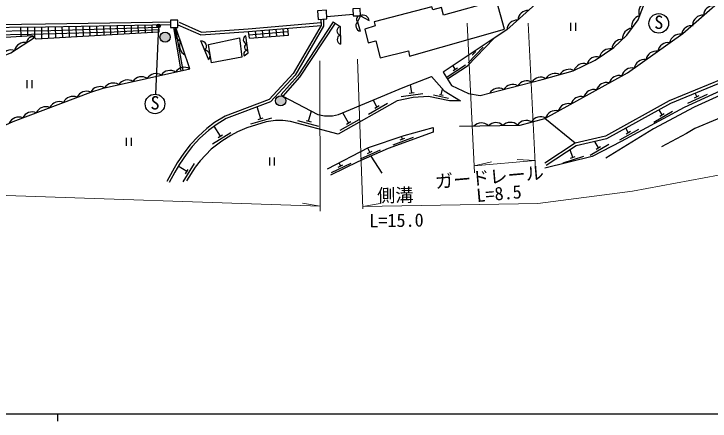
# Model space of a CAD drawing. Units: millimetres at full size, sheet at 1:1000; details may follow other scales. Extents: x 40000 to 680000, y 20000 to 380000.
# Drawn here: x 162023 to 257796, y 204000 to 260010 of the extents above; entities that cross this region are included whole.
import ezdxf
from ezdxf.enums import TextEntityAlignment as Align

# ---------------------------------------------------------------- set-up
doc = ezdxf.new("R2010")
doc.units = ezdxf.units.MM
doc.header["$LTSCALE"] = 1000
for name, color, linetype, lineweight in [('M-BGD', 7, 'Continuous', 25), ('M-BGD-EXST', 7, 'Continuous', 25), ('M-STR-HTXT', 7, 'Continuous', 13), ('M-TTL-BAND', 7, 'Continuous', 25)]:
    doc.layers.add(name, color=color, linetype=linetype, lineweight=lineweight)
doc.styles.add('ＭＳ ゴシック', font='')
doc.styles.get('ＭＳ ゴシック').set_extended_font_data('MS Gothic')

msp = doc.modelspace()

# ---------------------------------------------------------------- hatches: boundary and pattern name
at = {"layer": 'M-BGD'}
for points in [[(182112, 256807, -1), (183512, 256807, -0.41421), (182812, 256107, -0.41421)], [(198020, 248057, -1), (199420, 248057, -0.41421), (198720, 247357, -0.41421)]]:
    msp.add_hatch(color=256, dxfattribs=at).paths.add_polyline_path(points)
at = {"layer": 'M-BGD-EXST'}
msp.add_hatch(color=256, dxfattribs=at).paths.add_polyline_path([(182144, 258488, -1), (181704, 258249, -0.41421), (181804, 258588, -0.41421)])

# ---------------------------------------------------------------- linework, layer by layer
at = {"layer": 'M-BGD'}
for p, q in [((205066, 259677), (208692, 259976)), ((209700, 259758), (210886, 259090)), ((194241, 257975), (204273, 258810)), ((238596, 258804), (238596, 257686)), ((239263, 258804), (239263, 257686)), ((162950, 258209), (162961, 256913)), ((163900, 258222), (163910, 256973)), ((164850, 258234), (164862, 256781)), ((165800, 258246), (165813, 256600)), ((166750, 258260), (166763, 256654)), ((167686, 258276), (167736, 256708)), ((168636, 258292), (168685, 256761)), ((169586, 258308), (169634, 256815)), ((170536, 258324), (170583, 256868)), ((171486, 258339), (171532, 256921)), ((172436, 258355), (172480, 256974)), ((173386, 258371), (173429, 257027)), ((174336, 258387), (174378, 257080)), ((175286, 258403), (175327, 257134)), ((176236, 258419), (176275, 257187)), ((177186, 258435), (177224, 257240)), ((178136, 258450), (178173, 257293)), ((179086, 258466), (179122, 257346)), ((180036, 258482), (180071, 257399)), ((180986, 258498), (181019, 257453)), ((181930, 258518), (181979, 257506)), ((183969, 258138), (185002, 252186)), ((184220, 258138), (185244, 252240)), ((194273, 257598), (204281, 258431)), ((195350, 256734), (195271, 257681)), ((196296, 256813), (196217, 257760)), ((197243, 256892), (197164, 257839)), ((198190, 256971), (198111, 257918)), ((199136, 257049), (199058, 257996)), ((199808, 257105), (199729, 258052)), ((194454, 256660), (194273, 257598)), ((194363, 257129), (199769, 257579)), ((194454, 256660), (199808, 257105)), ((188792, 253771), (187746, 256304)), ((224493, 253295), (226571, 255458)), ((225073, 254332), (225558, 254837)), ((225315, 254584), (225174, 254720)), ((221643, 251358), (224159, 252992)), ((222738, 252427), (222436, 252892)), ((222444, 252236), (223031, 252617)), ((163799, 250911), (163799, 249793)), ((164466, 250911), (164466, 249793)), ((216746, 249143), (216582, 250294)), ((215303, 248634), (218273, 249058)), ((216399, 249094), (217092, 249192)), ((220820, 248866), (220990, 249670)), ((255971, 248628), (255759, 249088)), ((199033, 248689), (198786, 248905)), ((211973, 247240), (211446, 248170)), ((219749, 248878), (221804, 248443)), ((220580, 248917), (221060, 248815)), ((254735, 247728), (257459, 248984)), ((255653, 248481), (256289, 248775)), ((195972, 245598), (195484, 247241)), ((210817, 246239), (213426, 247719)), ((211669, 247068), (212278, 247413)), ((202569, 245237), (202949, 246662)), ((208060, 245021), (207270, 246415)), ((250043, 245120), (252643, 246616)), ((251193, 246128), (250793, 246824)), ((250890, 245953), (251496, 246302)), ((194620, 244884), (197495, 245738)), ((195637, 245499), (196308, 245698)), ((201042, 245334), (203941, 244561)), ((202231, 245327), (202907, 245147)), ((206904, 244020), (209513, 245500)), ((207756, 244848), (208365, 245194)), ((239214, 242223), (235054, 245637)), ((190436, 243177), (189571, 244572)), ((246550, 243685), (246204, 244291)), ((189320, 242131), (191869, 243713)), ((190139, 242992), (190734, 243361)), ((245396, 242681), (248001, 244168)), ((246246, 243512), (246854, 243859)), ((177466, 242962), (177466, 241844)), ((178132, 242962), (178132, 241844)), ((214181, 242002), (216997, 243037)), ((215157, 242681), (215814, 242922)), ((215485, 242801), (215356, 243152)), ((242439, 241585), (241936, 242451)), ((210966, 240970), (210706, 241562)), ((241293, 240572), (243887, 242080)), ((242137, 241409), (242742, 241761)), ((209714, 240092), (212460, 241299)), ((210646, 240830), (211287, 241111)), ((212666, 238106), (211156, 240452)), ((237576, 239525), (240427, 240459)), ((238909, 240277), (238565, 241325)), ((185293, 236898), (186864, 239454)), ((197164, 240269), (197164, 239151)), ((197831, 240269), (197831, 239151)), ((205728, 238176), (208425, 239488)), ((206945, 239102), (206747, 239510)), ((238576, 240168), (239241, 240386)), ((185823, 238333), (184637, 239062)), ((185639, 238035), (186006, 238631)), ((206630, 238949), (207260, 239255))]:
    msp.add_line(p, q, dxfattribs=at)
for points in [[(223302, 244551), (231692, 244721), (235054, 245637), (246435, 251905), (254031, 257337), (261385, 263793), (267149, 270925), (268519, 270943), (271084, 272204), (273556, 274461), (273158, 275034), (269151, 273795), (267236, 272437), (262538, 266053)], [(277558, 272873), (275378, 271248), (275147, 268565), (271086, 259421), (262920, 252469), (252176, 248039), (243409, 243200), (239214, 242223), (235046, 239493)], [(280477, 272301), (280309, 271950), (278817, 270405), (277124, 266806), (274028, 261130), (271477, 257823), (263131, 251239), (254220, 247136), (245544, 242466), (241591, 240399), (235047, 238814)], [(277713, 272495), (275756, 271037), (275536, 268465), (271411, 259178), (263129, 252128), (252348, 247682), (243552, 242828), (239372, 241853), (235263, 239162)], [(281855, 272381), (279152, 269151), (282003, 270812), (283864, 271353), (283719, 270904), (278768, 267961), (274484, 260892), (271776, 257311), (263246, 250647), (255609, 247205), (250026, 244182), (243437, 240188)], [(280599, 268133), (280353, 267228), (279679, 265722), (278625, 263794), (277550, 261886), (276090, 259598), (274880, 258015), (272028, 254620), (269316, 251907), (267885, 250898), (264553, 248607), (261344, 246809), (258772, 245527), (255694, 244227), (254557, 243538), (251122, 241739)], [(229839, 257820), (227963, 256583), (221099, 251999), (222228, 250155), (224578, 249077), (226164, 248790), (234718, 250991), (238943, 252169), (241991, 253667), (244578, 255396), (246346, 257100), (247890, 259214), (250947, 267202)], [(229839, 257820), (236916, 264176), (245491, 267059)], [(209700, 259758), (209277, 258916), (209666, 257617)], [(181979, 257506), (165097, 256560), (164610, 257016), (150885, 256160), (150453, 256942), (142187, 256779), (130097, 257026), (125051, 257294), (116804, 257923), (104517, 259455)], [(156383, 258515), (166352, 258646), (181085, 258892), (183580, 258945)], [(204262, 259280), (204281, 258431), (200422, 251796), (197124, 248231), (191064, 245961), (189625, 245058), (188561, 244241), (187362, 243147), (186290, 241985), (185414, 240869), (184500, 239528), (183844, 238399), (183077, 236980)], [(204614, 259305), (204636, 258340), (200707, 251586), (197326, 247931), (191222, 245644), (189826, 244768), (188787, 243970), (187611, 242896), (186559, 241756), (185698, 240660), (184798, 239340), (184151, 238227), (183387, 236813)], [(184735, 258856), (187818, 257523), (194246, 257976)], [(205958, 258923), (201061, 251507), (198786, 248905)], [(206231, 258742), (201322, 251308), (199033, 248689)], [(205958, 258923), (206903, 258299), (206963, 255872)], [(181965, 257810), (175813, 257521), (164462, 257168), (152746, 256994), (150453, 256942)], [(181965, 257810), (175813, 257521), (164462, 257168), (152746, 256994), (150453, 256942)], [(152772, 236435), (155103, 240161), (156408, 241745), (158014, 243148), (159455, 244093), (161941, 245226), (172617, 249267), (174296, 249817), (186212, 252454), (184298, 258138)], [(156383, 258123), (166358, 258254), (181093, 258500), (183580, 258553)], [(156383, 257623), (167092, 257712), (181947, 258185)], [(156383, 257623), (167092, 257712), (181947, 258185)], [(184580, 258497), (187751, 257127), (194273, 257598)], [(136480, 236162), (151884, 249327), (158073, 253246), (161611, 254638), (164862, 256781)], [(193701, 254257), (194253, 254678), (193922, 256983)], [(221664, 251077), (224432, 252874), (228049, 256639)], [(199033, 248689), (203846, 246197), (204731, 246001), (205360, 245977), (205868, 245985), (206666, 246162), (215587, 249911), (219472, 251406), (221194, 249437), (223477, 248053), (221944, 248053), (219064, 248663), (216936, 248516), (214742, 248060), (206653, 243473), (200074, 245227), (199014, 245350), (198028, 245366), (196737, 245145), (194085, 244357), (192791, 243796), (191886, 243308), (190608, 242515), (189138, 241405), (187668, 239810), (186957, 238932), (185788, 237031)], [(205178, 238696), (210813, 241617), (215704, 243269), (219699, 244379), (219691, 243761), (213532, 241497), (209326, 239648), (205576, 237824)]]:
    msp.add_lwpolyline(points, dxfattribs=at)
for points in [[(210306, 257914), (210770, 256035), (211821, 256294), (212394, 253969), (216285, 254929), (216461, 254217), (229522, 257895), (228403, 261869), (221137, 259823), (220830, 260912), (219640, 260577), (219528, 260973), (211587, 258911), (211732, 258353)], [(203893, 259253), (205090, 259339), (205004, 260536), (203807, 260450)], [(208700, 259727), (209700, 259758), (209669, 260757), (208669, 260726)], [(183580, 258138), (184580, 258138), (184580, 259138), (183580, 259138)], [(189201, 253277), (188771, 255786), (193050, 256725), (193372, 254077)]]:
    msp.add_lwpolyline(points, close=True, dxfattribs=at)
for centre in [(182812, 256807), (198720, 248057)]:
    msp.add_circle(centre, 700, dxfattribs=at)
for centre, radius, start, end in [((249413, 260294), 1440, 115.08761, 203.03381), ((258316, 259720), 1440, 87.31202, 175.25823), ((209626, 259268), 495, 81.41472, 225.273), ((210057, 259005), 833, 5.8577, 115.38018), ((232764, 259054), 1440, 87.9577, 175.90391), ((248445, 258346), 1440, 104.06765, 192.01386), ((256813, 258400), 1440, 87.31202, 175.25823), ((209839, 258377), 779, 136.20904, 257.11701), ((231276, 257717), 1440, 87.9577, 175.90391), ((185599, 257521), 1440, 154.63188, 242.57809), ((207090, 257696), 631, 107.23511, 255.61764), ((247186, 256618), 1440, 95.77656, 183.72277), ((255279, 256955), 1440, 81.5931, 169.53931), ((164552, 256084), 762, 66.04827, 180.72551), ((194131, 256470), 554, 112.10353, 264.24819), ((207120, 256483), 631, 107.23511, 255.61764), ((253652, 255791), 1440, 81.5931, 169.53931), ((163525, 254658), 1440, 79.41379, 167.35999), ((186238, 255626), 1440, 154.63188, 242.57809), ((187754, 255548), 756, 314.26136, 90.58297), ((194252, 255456), 496, 110.94388, 265.40783), ((245704, 255089), 1440, 88.08147, 176.02768), ((252025, 254628), 1440, 81.5931, 169.53931), ((161662, 253615), 1440, 71.1261, 159.07231), ((188222, 254226), 782, 318.62576, 86.21856), ((194114, 254495), 477, 78.08082, 209.98849), ((244012, 253771), 1440, 79.78333, 167.72953), ((250398, 253465), 1440, 81.5931, 169.53931), ((242235, 252688), 1440, 74.99414, 162.94035), ((240418, 251739), 1440, 72.19836, 160.14457), ((248771, 252301), 1440, 81.5931, 169.53931), ((183505, 250793), 1440, 58.50348, 146.44969), ((185457, 251225), 1440, 58.50348, 146.44969), ((238396, 250954), 1440, 62.31631, 150.26251), ((247075, 251153), 1440, 78.67348, 166.61969), ((177646, 249497), 1440, 58.50348, 146.44969), ((179599, 249929), 1440, 58.50348, 146.44969), ((181552, 250361), 1440, 58.50348, 146.44969), ((234512, 249868), 1440, 60.45669, 148.4029), ((236461, 250401), 1440, 61.60854, 149.55475), ((245298, 250096), 1440, 74.87046, 162.81667), ((173855, 248571), 1440, 63.64081, 151.58702), ((175694, 249065), 1440, 58.50348, 146.44969), ((230638, 248871), 1440, 60.45669, 148.4029), ((232575, 249369), 1440, 60.45669, 148.4029), ((243546, 249131), 1440, 74.87046, 162.81667), ((172020, 247933), 1440, 66.76227, 154.70847), ((228701, 248373), 1440, 60.45669, 148.4029), ((241794, 248166), 1440, 74.87046, 162.81667), ((170149, 247225), 1440, 66.76227, 154.70847), ((240042, 247201), 1440, 74.87046, 162.81667), ((166408, 245808), 1440, 66.76227, 154.70847), ((168279, 246516), 1440, 66.76227, 154.70847), ((238290, 246236), 1440, 74.87046, 162.81667), ((164538, 245100), 1440, 66.76227, 154.70847), ((236538, 245271), 1440, 74.87046, 162.81667), ((162695, 244381), 1440, 67.91623, 155.86244), ((232501, 243918), 1440, 58.52726, 146.47347), ((234492, 244425), 1440, 62.10414, 150.05035), ((226322, 243576), 1440, 47.18577, 135.13198), ((228322, 243616), 1440, 47.18577, 135.13198), ((230322, 243656), 1440, 47.18577, 135.13198)]:
    msp.add_arc(centre, radius, start, end, dxfattribs=at)
at = {"layer": 'M-BGD-EXST'}
msp.add_line((181924, 258368), (181494, 248973), dxfattribs=at)
for centre, radius in [((250742, 258710), 1350), ((181924, 258368), 250), ((181432, 247625), 1350)]:
    msp.add_circle(centre, radius, dxfattribs=at)
at = {"layer": 'M-STR-HTXT'}
for p, q in [((225367, 238139), (224397, 258745)), ((232760, 258717), (233785, 238578)), ((204103, 253551), (204154, 232872)), ((209285, 253767), (210014, 233194)), ((225321, 239124), (233720, 239857)), ((225321, 239124), (227713, 239675)), ((233720, 239857), (231268, 239986)), ((204152, 233548), (201734, 233972)), ((210002, 233532), (212427, 233916))]:
    msp.add_line(p, q, dxfattribs=at)
for points in [[(210002, 233532), (234100, 233929), (247106, 235610), (258959, 237806), (285565, 244297), (301096, 248100), (316957, 251877), (338498, 257096), (360814, 262443), (369991, 263958), (381095, 265227), (402785, 265614), (411494, 265695)], [(60228, 249466), (83888, 242584), (93832, 240033), (102683, 238268), (114944, 236533), (119118, 236318), (158202, 235105), (204152, 233548)]]:
    msp.add_lwpolyline(points, dxfattribs=at)
at = {"layer": 'M-TTL-BAND'}
for p, q in [((40000, 205000), (579000, 205000)), ((168000, 205000), (168000, 204000))]:
    msp.add_line(p, q, dxfattribs=at)

# ---------------------------------------------------------------- texts
at = {"layer": 'M-BGD-EXST', "style": 'ＭＳ ゴシック'}
for p in [(250087, 257418), (180777, 246332)]:
    msp.add_text('S', height=1833, rotation=358.508, dxfattribs=at).set_placement(p, align=Align.BOTTOM_LEFT)
at = {"layer": 'M-STR-HTXT', "style": 'ＭＳ ゴシック'}
for s, rotation, p in [('ガードレール', 4.988, (220094, 235457)), ('側溝', 0.944, (212014, 233565)), ('L=8.5', 4.988, (225774, 233577)), ('L=15.0', 0.944, (210934, 230087))]:
    msp.add_text(s, height=1833, rotation=rotation, dxfattribs=at).set_placement(p, align=Align.BOTTOM_LEFT)

doc.saveas('drawing.dxf')
